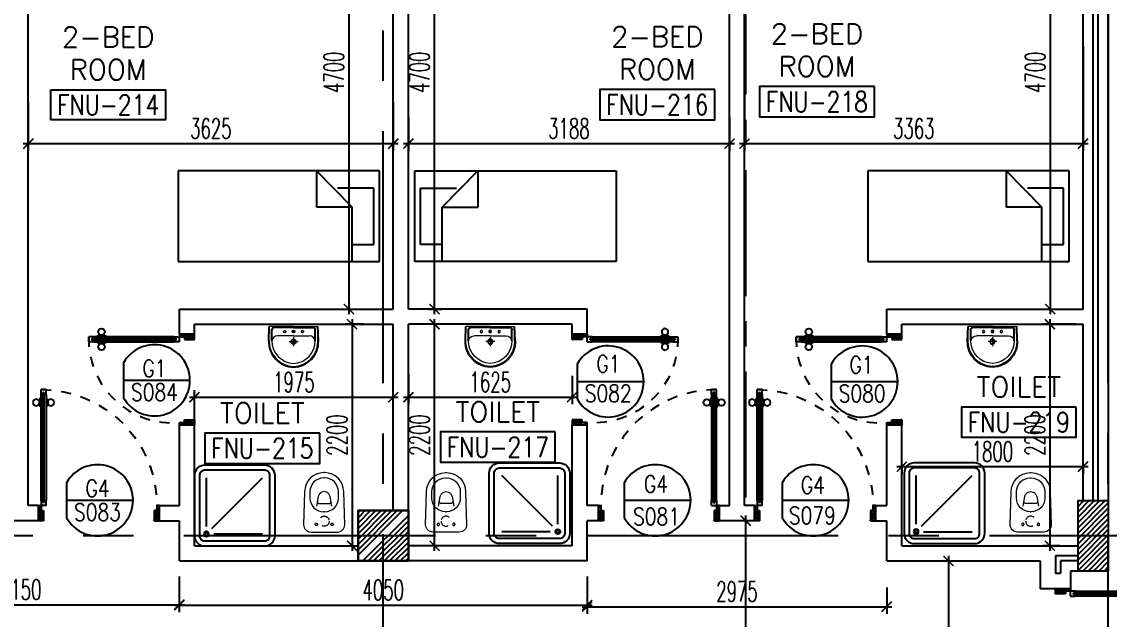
# Model space of a CAD drawing. Extents: x 88808.2 to 88899.2, y 39921.6 to 40001.1.
# Drawn here: x 88882.38 to 88893.18, y 39979.27 to 39985.2 of the extents above; entities that cross this region are included whole.
import ezdxf
from ezdxf.enums import TextEntityAlignment as Align

# ---------------------------------------------------------------- set-up
doc = ezdxf.new("R2010")
doc.units = 0
doc.header["$MEASUREMENT"] = 0
doc.header["$PDMODE"] = 34
for name, pattern in [('CENTER', [2, 1.25, -0.25, 0.25, -0.25]), ('CENTERX2', [4, 2.5, -0.5, 0.5, -0.5]), ('DASHED', [0.75, 0.5, -0.25]), ('HIDDEN', [0.375, 0.25, -0.125]), ('HIDDEN2', [0.1875, 0.125, -0.0625])]:
    doc.linetypes.add(name, pattern=pattern)
doc.layers.get('0').update_dxf_attribs({"linetype": 'CONTINUOUS'})
doc.layers.get('DEFPOINTS').update_dxf_attribs({"linetype": 'CONTINUOUS'})
for name, color, linetype in [('AXES', 11, 'CENTERX2'), ('AXES1', 11, 'CENTER'), ('COL', 2, 'CONTINUOUS'), ('DIM', 4, 'CONTINUOUS'), ('DOOR', 7, 'CONTINUOUS'), ('DOOR-CR', 4, 'CONTINUOUS'), ('DOOR-NO', 3, 'CONTINUOUS'), ('EJ', 9, 'CONTINUOUS'), ('FIX', 3, 'CONTINUOUS'), ('FUR', 4, 'CONTINUOUS'), ('HAT', 8, 'CONTINUOUS'), ('INSUL', 4, 'CONTINUOUS'), ('RM-BOX', 4, 'CONTINUOUS'), ('RM-NAME', 2, 'CONTINUOUS'), ('RM-NO', 2, 'CONTINUOUS'), ('WALL', 2, 'CONTINUOUS'), ('WIN', 3, 'CONTINUOUS')]:
    doc.layers.add(name, color=color, linetype=linetype)
doc.styles.add('ROMANS', font='ROMANS.shx', dxfattribs={"width": 0.6})
doc.dimstyles.new('STANDARD in', dxfattribs={"dimtxt": 0.2, "dimasz": 0.1, "dimexe": 0.07, "dimexo": 0.07, "dimgap": 0.05, "dimtad": 1, "dimdec": 0, "dimlfac": 1000, "dimzin": 0, "dimdsep": 46, "dimtxsty": 'ROMANS', "dimblk": 'ARCHTICK', "dimcen": 0.05, "dimdle": 0.05, "dimclrd": 4, "dimclre": 4, "dimclrt": 2, "dimadec": 0, "dimazin": 0, "dimtfac": 1, "dimtdec": 0, "dimtmove": 2, "dimatfit": 3, "dimfxl": 0, "dimtolj": 1, "dimtzin": 0, "dimarcsym": 0})

# ---------------------------------------------------------------- blocks, each defined once
blk = doc.blocks.new('_ARCHTICK')
at = {"color": 0, "linetype": 'ByBlock', "const_width": 0.15}
blk.add_lwpolyline([(-0.5, -0.5), (0.5, 0.5)], dxfattribs=at)
blk = doc.blocks.new('*D309')
at = {"layer": 'DEFPOINTS', "color": 0, "linetype": 'Continuous'}
for p in [(88891.12, 39979.85), (88891.12, 39977.45), (88891.584, 39977.45)]:
    blk.add_point(p, dxfattribs=at)
at = {"layer": 'DIM', "color": 4, "linetype": 'Continuous', "lineweight": -2}
for p, q in [((88891.584, 39979.9), (88891.584, 39977.4)), ((88891.19, 39979.85), (88891.654, 39979.85)), ((88891.19, 39977.45), (88891.654, 39977.45))]:
    blk.add_line(p, q, dxfattribs=at)
at = {"layer": 'DIM', "color": 4, "linetype": 'Continuous', "lineweight": -2, "xscale": 0.1, "yscale": 0.1, "zscale": 0.1}
for p, rotation in [((88891.584, 39979.85), 90), ((88891.584, 39977.45), 270)]:
    blk.add_blockref('_ARCHTICK', p, dxfattribs=dict(at, rotation=rotation))
at = {"layer": 'DIM', "color": 2, "linetype": 'Continuous', "insert": (88891.434, 39978.65), "char_height": 0.2, "attachment_point": 5, "rotation": 90, "style": 'ROMANS'}
blk.add_mtext('\\A1;2400', dxfattribs=at)
blk = doc.blocks.new('*D308')
at = {"layer": 'DEFPOINTS', "color": 0, "linetype": 'Continuous'}
for p in [(88891.12, 39980.876), (88892.92, 39980.876), (88892.92, 39980.786)]:
    blk.add_point(p, dxfattribs=at)
at = {"layer": 'DIM', "color": 4, "linetype": 'Continuous', "lineweight": -2}
for p, q in [((88891.07, 39980.786), (88892.97, 39980.786)), ((88891.12, 39980.806), (88891.12, 39980.716)), ((88892.92, 39980.806), (88892.92, 39980.716))]:
    blk.add_line(p, q, dxfattribs=at)
at = {"layer": 'DIM', "color": 4, "linetype": 'Continuous', "lineweight": -2, "xscale": 0.1, "yscale": 0.1, "zscale": 0.1, "rotation": 180}
blk.add_blockref('_ARCHTICK', (88891.12, 39980.786), dxfattribs=at)
at = {"layer": 'DIM', "color": 4, "linetype": 'Continuous', "lineweight": -2, "xscale": 0.1, "yscale": 0.1, "zscale": 0.1}
blk.add_blockref('_ARCHTICK', (88892.92, 39980.786), dxfattribs=at)
at = {"layer": 'DIM', "color": 2, "linetype": 'Continuous', "insert": (88892.02, 39980.936), "char_height": 0.2, "attachment_point": 5, "style": 'ROMANS'}
blk.add_mtext('\\A1;1800', dxfattribs=at)
blk = doc.blocks.new('*D305')
at = {"layer": 'DEFPOINTS', "color": 0, "linetype": 'Continuous'}
for p in [(88889.558, 39985.027), (88892.92, 39985.027), (88892.92, 39983.992)]:
    blk.add_point(p, dxfattribs=at)
at = {"layer": 'DIM', "color": 4, "linetype": 'Continuous', "lineweight": -2}
for p, q in [((88889.558, 39984.957), (88889.558, 39983.922)), ((88892.92, 39984.957), (88892.92, 39983.922)), ((88889.508, 39983.992), (88892.97, 39983.992))]:
    blk.add_line(p, q, dxfattribs=at)
at = {"layer": 'DIM', "color": 4, "linetype": 'Continuous', "lineweight": -2, "xscale": 0.1, "yscale": 0.1, "zscale": 0.1, "rotation": 180}
blk.add_blockref('_ARCHTICK', (88889.558, 39983.992), dxfattribs=at)
at = {"layer": 'DIM', "color": 4, "linetype": 'Continuous', "lineweight": -2, "xscale": 0.1, "yscale": 0.1, "zscale": 0.1}
blk.add_blockref('_ARCHTICK', (88892.92, 39983.992), dxfattribs=at)
at = {"layer": 'DIM', "color": 2, "linetype": 'Continuous', "insert": (88891.239, 39984.142), "char_height": 0.2, "attachment_point": 5, "style": 'ROMANS'}
blk.add_mtext('\\A1;3363', dxfattribs=at)
blk = doc.blocks.new('*D304')
at = {"layer": 'DEFPOINTS', "color": 0, "linetype": 'Continuous'}
for p in [(88886.22, 39984.323), (88889.408, 39984.323), (88889.408, 39983.992)]:
    blk.add_point(p, dxfattribs=at)
at = {"layer": 'DIM', "color": 4, "linetype": 'Continuous', "lineweight": -2}
for p, q in [((88886.22, 39984.253), (88886.22, 39983.922)), ((88889.408, 39984.253), (88889.408, 39983.922)), ((88886.17, 39983.992), (88889.458, 39983.992))]:
    blk.add_line(p, q, dxfattribs=at)
at = {"layer": 'DIM', "color": 4, "linetype": 'Continuous', "lineweight": -2, "xscale": 0.1, "yscale": 0.1, "zscale": 0.1, "rotation": 180}
blk.add_blockref('_ARCHTICK', (88886.22, 39983.992), dxfattribs=at)
at = {"layer": 'DIM', "color": 4, "linetype": 'Continuous', "lineweight": -2, "xscale": 0.1, "yscale": 0.1, "zscale": 0.1}
blk.add_blockref('_ARCHTICK', (88889.408, 39983.992), dxfattribs=at)
at = {"layer": 'DIM', "color": 2, "linetype": 'Continuous', "insert": (88887.814, 39984.142), "char_height": 0.2, "attachment_point": 5, "style": 'ROMANS'}
blk.add_mtext('\\A1;3188', dxfattribs=at)
blk = doc.blocks.new('*D303')
at = {"layer": 'DEFPOINTS', "color": 0, "linetype": 'Continuous'}
for p in [(88882.445, 39984.472), (88886.07, 39984.472), (88886.07, 39983.992)]:
    blk.add_point(p, dxfattribs=at)
at = {"layer": 'DIM', "color": 4, "linetype": 'Continuous', "lineweight": -2}
for p, q in [((88882.445, 39984.402), (88882.445, 39983.922)), ((88886.07, 39984.402), (88886.07, 39983.922)), ((88882.395, 39983.992), (88886.12, 39983.992))]:
    blk.add_line(p, q, dxfattribs=at)
at = {"layer": 'DIM', "color": 4, "linetype": 'Continuous', "lineweight": -2, "xscale": 0.1, "yscale": 0.1, "zscale": 0.1, "rotation": 180}
blk.add_blockref('_ARCHTICK', (88882.445, 39983.992), dxfattribs=at)
at = {"layer": 'DIM', "color": 4, "linetype": 'Continuous', "lineweight": -2, "xscale": 0.1, "yscale": 0.1, "zscale": 0.1}
blk.add_blockref('_ARCHTICK', (88886.07, 39983.992), dxfattribs=at)
at = {"layer": 'DIM', "color": 2, "linetype": 'Continuous', "insert": (88884.258, 39984.142), "char_height": 0.2, "attachment_point": 5, "style": 'ROMANS'}
blk.add_mtext('\\A1;3625', dxfattribs=at)
blk = doc.blocks.new('*D302')
at = {"layer": 'DEFPOINTS', "color": 0, "linetype": 'Continuous'}
for p in [(88886.348, 39987.05), (88886.48, 39987.05), (88886.348, 39982.35)]:
    blk.add_point(p, dxfattribs=at)
at = {"layer": 'DIM', "color": 4, "linetype": 'Continuous', "lineweight": -2}
for p, q in [((88886.418, 39987.05), (88886.55, 39987.05)), ((88886.48, 39982.3), (88886.48, 39987.1)), ((88886.418, 39982.35), (88886.55, 39982.35))]:
    blk.add_line(p, q, dxfattribs=at)
at = {"layer": 'DIM', "color": 4, "linetype": 'Continuous', "lineweight": -2, "xscale": 0.1, "yscale": 0.1, "zscale": 0.1}
for p, rotation in [((88886.48, 39987.05), 90), ((88886.48, 39982.35), 270)]:
    blk.add_blockref('_ARCHTICK', p, dxfattribs=dict(at, rotation=rotation))
at = {"layer": 'DIM', "color": 2, "linetype": 'Continuous', "insert": (88886.33, 39984.7), "char_height": 0.2, "attachment_point": 5, "rotation": 90, "style": 'ROMANS'}
blk.add_mtext('\\A1;4700', dxfattribs=at)
blk = doc.blocks.new('*D301')
at = {"layer": 'DEFPOINTS', "color": 0, "linetype": 'Continuous'}
for p in [(88886.48, 39982.2), (88886.5, 39982.2), (88886.5, 39980)]:
    blk.add_point(p, dxfattribs=at)
at = {"layer": 'DIM', "color": 4, "linetype": 'Continuous', "lineweight": -2}
for p, q in [((88886.43, 39982.2), (88886.41, 39982.2)), ((88886.48, 39979.95), (88886.48, 39982.25)), ((88886.43, 39980), (88886.41, 39980))]:
    blk.add_line(p, q, dxfattribs=at)
at = {"layer": 'DIM', "color": 4, "linetype": 'Continuous', "lineweight": -2, "xscale": 0.1, "yscale": 0.1, "zscale": 0.1}
for p, rotation in [((88886.48, 39982.2), 90), ((88886.48, 39980), 270)]:
    blk.add_blockref('_ARCHTICK', p, dxfattribs=dict(at, rotation=rotation))
at = {"layer": 'DIM', "color": 2, "linetype": 'Continuous', "insert": (88886.33, 39981.1), "char_height": 0.2, "attachment_point": 5, "rotation": 90, "style": 'ROMANS'}
blk.add_mtext('\\A1;2200', dxfattribs=at)
blk = doc.blocks.new('*D403')
at = {"layer": 'DEFPOINTS', "color": 0, "linetype": 'Continuous'}
for p in [(88886.22, 39981.774), (88887.845, 39981.758), (88887.845, 39981.475)]:
    blk.add_point(p, dxfattribs=at)
at = {"layer": 'DIM', "color": 4, "linetype": 'Continuous', "lineweight": -2}
for p, q in [((88886.22, 39981.704), (88886.22, 39981.405)), ((88887.845, 39981.688), (88887.845, 39981.405)), ((88886.17, 39981.475), (88887.895, 39981.475))]:
    blk.add_line(p, q, dxfattribs=at)
at = {"layer": 'DIM', "color": 4, "linetype": 'Continuous', "lineweight": -2, "xscale": 0.1, "yscale": 0.1, "zscale": 0.1, "rotation": 180}
blk.add_blockref('_ARCHTICK', (88886.22, 39981.475), dxfattribs=at)
at = {"layer": 'DIM', "color": 4, "linetype": 'Continuous', "lineweight": -2, "xscale": 0.1, "yscale": 0.1, "zscale": 0.1}
blk.add_blockref('_ARCHTICK', (88887.845, 39981.475), dxfattribs=at)
at = {"layer": 'DIM', "color": 2, "linetype": 'Continuous', "insert": (88887.033, 39981.625), "char_height": 0.2, "attachment_point": 5, "style": 'ROMANS'}
blk.add_mtext('\\A1;1625', dxfattribs=at)
blk = doc.blocks.new('*D300')
at = {"layer": 'DEFPOINTS', "color": 0, "linetype": 'Continuous'}
for p in [(88886.07, 39981.475), (88884.095, 39981.004), (88886.07, 39981.004)]:
    blk.add_point(p, dxfattribs=at)
at = {"layer": 'DIM', "color": 4, "linetype": 'Continuous', "lineweight": -2}
for p, q in [((88884.095, 39981.074), (88884.095, 39981.545)), ((88886.07, 39981.074), (88886.07, 39981.545)), ((88884.045, 39981.475), (88886.12, 39981.475))]:
    blk.add_line(p, q, dxfattribs=at)
at = {"layer": 'DIM', "color": 4, "linetype": 'Continuous', "lineweight": -2, "xscale": 0.1, "yscale": 0.1, "zscale": 0.1, "rotation": 180}
blk.add_blockref('_ARCHTICK', (88884.095, 39981.475), dxfattribs=at)
at = {"layer": 'DIM', "color": 4, "linetype": 'Continuous', "lineweight": -2, "xscale": 0.1, "yscale": 0.1, "zscale": 0.1}
blk.add_blockref('_ARCHTICK', (88886.07, 39981.475), dxfattribs=at)
at = {"layer": 'DIM', "color": 2, "linetype": 'Continuous', "insert": (88885.083, 39981.625), "char_height": 0.2, "attachment_point": 5, "style": 'ROMANS'}
blk.add_mtext('\\A1;1975', dxfattribs=at)
blk = doc.blocks.new('*D299')
at = {"layer": 'DEFPOINTS', "color": 0, "linetype": 'Continuous'}
for p in [(88885.843, 39982.2), (88885.608, 39980), (88885.661, 39980)]:
    blk.add_point(p, dxfattribs=at)
at = {"layer": 'DIM', "color": 4, "linetype": 'Continuous', "lineweight": -2}
for p, q in [((88885.773, 39982.2), (88885.591, 39982.2)), ((88885.661, 39982.25), (88885.661, 39979.95)), ((88885.678, 39980), (88885.731, 39980))]:
    blk.add_line(p, q, dxfattribs=at)
at = {"layer": 'DIM', "color": 4, "linetype": 'Continuous', "lineweight": -2, "xscale": 0.1, "yscale": 0.1, "zscale": 0.1}
for p, rotation in [((88885.661, 39982.2), 90), ((88885.661, 39980), 270)]:
    blk.add_blockref('_ARCHTICK', p, dxfattribs=dict(at, rotation=rotation))
at = {"layer": 'DIM', "color": 2, "linetype": 'Continuous', "insert": (88885.511, 39981.1), "char_height": 0.2, "attachment_point": 5, "rotation": 90, "style": 'ROMANS'}
blk.add_mtext('\\A1;2200', dxfattribs=at)
blk = doc.blocks.new('*D298')
at = {"layer": 'DEFPOINTS', "color": 0, "linetype": 'Continuous'}
for p in [(88885.445, 39987.05), (88885.445, 39982.35), (88885.629, 39982.35)]:
    blk.add_point(p, dxfattribs=at)
at = {"layer": 'DIM', "color": 4, "linetype": 'Continuous', "lineweight": -2}
for p, q in [((88885.515, 39987.05), (88885.699, 39987.05)), ((88885.629, 39987.1), (88885.629, 39982.3)), ((88885.515, 39982.35), (88885.699, 39982.35))]:
    blk.add_line(p, q, dxfattribs=at)
at = {"layer": 'DIM', "color": 4, "linetype": 'Continuous', "lineweight": -2, "xscale": 0.1, "yscale": 0.1, "zscale": 0.1}
for p, rotation in [((88885.629, 39987.05), 90), ((88885.629, 39982.35), 270)]:
    blk.add_blockref('_ARCHTICK', p, dxfattribs=dict(at, rotation=rotation))
at = {"layer": 'DIM', "color": 2, "linetype": 'Continuous', "insert": (88885.479, 39984.7), "char_height": 0.2, "attachment_point": 5, "rotation": 90, "style": 'ROMANS'}
blk.add_mtext('\\A1;4700', dxfattribs=at)
blk = doc.blocks.new('WC1')
at = {"layer": 'FIX', "lineweight": 20}
for p, q in [((-210, 204), (-538, 194)), ((-475, 141), (-538, 141)), ((-727, 5), (-727, -5)), ((-674, 5), (-674, -5)), ((-534, 24), (-540, 0)), ((-540, 0), (-534, -24)), ((-395, 76), (-490, 60)), ((-339, 5), (-339, -5)), ((-490, -60), (-395, -76)), ((-538, -141), (-475, -141)), ((-538, -194), (-210, -204))]:
    blk.add_line(p, q, dxfattribs=at)
at = {"layer": 'FIX', "linetype": 'Continuous', "lineweight": 20}
blk.add_line((-420, -47), (-420, 45), dxfattribs=at)
at = {"layer": 'FIX', "lineweight": 20}
blk.add_lwpolyline([(-213, -204), (-210, -204, 0.414214), (-137, -131), (-137, 0), (-137, 131, 0.414214), (-210, 204)], format="xyb", dxfattribs=at)
at = {"layer": 'FIX', "linetype": 'HIDDEN2', "lineweight": 20, "ltscale": 0.3}
blk.add_circle((-245, 0), 49.8, dxfattribs=at)
at = {"layer": 'FIX', "linetype": 'HIDDEN', "lineweight": 20, "ltscale": 0.05}
for centre in [(-213, 78), (-213, -77)]:
    blk.add_circle(centre, 11.6, dxfattribs=at)
at = {"layer": 'FIX', "lineweight": 20}
for centre, radius, start, end in [((-538, 5), 189, 90, 180), ((-538, 5), 136, 90, 180), ((-475, 5), 136, 360, 90), ((-473, -7), 68.2, 128.9242, 152.8468), ((-464, -18), 82, 108.496, 128.9242), ((-538, -5), 189, 180, 270), ((-538, -5), 136, 180, 270), ((-473, 7), 68.2, 207.1532, 231.0758), ((-464, 18), 82, 231.0758, 251.504), ((-475, -5), 136, 270, 0)]:
    blk.add_arc(centre, radius, start, end, dxfattribs=at)
at = {"layer": 'FIX', "linetype": 'Continuous', "lineweight": 20}
for centre, start, end in [((-443, 46), 357.6662, 91.6121), ((-442, -46), 268.3879, 2.3338)]:
    blk.add_arc(centre, 22.3, start, end, dxfattribs=at)
blk = doc.blocks.new('LAV1')
at = {"layer": 'FIX', "linetype": 'DASHED', "lineweight": 20, "ltscale": 0.05}
for p, q in [((0, 170), (0, 270)), ((0, 170), (0, 270)), ((50, 220), (-50, 220))]:
    blk.add_line(p, q, dxfattribs=at)
at = {"layer": 'FIX', "linetype": 'ByBlock', "ltscale": 0.3}
for p, q in [((-280, 210), (-275, 50)), ((-245, 210), (-245, 85)), ((245, 210), (245, 85)), ((280, 210), (275, 50)), ((0, 60), (-220, 60)), ((0, 60), (220, 60))]:
    blk.add_line(p, q, dxfattribs=at)
at = {"layer": 'FIX', "linetype": 'Continuous', "lineweight": 20}
for p, q in [((-275, 210), (-275, 50)), ((0, 155), (-181, 155)), ((0, 155), (181, 155)), ((275, 210), (275, 50)), ((0, 50), (-275, 50)), ((0, 50), (-252, 50)), ((0, 50), (275, 50)), ((0, 50), (252, 50))]:
    blk.add_line(p, q, dxfattribs=at)
at = {"layer": 'FIX', "lineweight": 20}
for p, q in [((0, 92), (0, 123)), ((16, 107), (-15, 107))]:
    blk.add_line(p, q, dxfattribs=at)
for centre, radius in [((0, 220), 29.5), ((0, 220), 22.5), ((0, 107), 15.5)]:
    blk.add_circle(centre, radius, dxfattribs=at)
at = {"layer": 'FIX', "linetype": 'HIDDEN', "lineweight": 20, "ltscale": 0.05}
for centre in [(-100, 107), (100, 107)]:
    blk.add_circle(centre, 12.4, dxfattribs=at)
at = {"layer": 'FIX', "linetype": 'ByBlock', "ltscale": 0.3}
for centre, radius, start, end in [((7, 220), 287, 91.3776, 182.0064), ((-7, 220), 287, 357.9936, 88.6224), ((-220, 85), 24.9, 179.7021, 269.9486), ((220, 85), 24.9, 270.0514, 0.2979)]:
    blk.add_arc(centre, radius, start, end, dxfattribs=at)
at = {"layer": 'FIX', "linetype": 'Continuous', "lineweight": 20}
for centre, radius, start, end in [((8, 217), 283, 91.6988, 181.351), ((-8, 217), 283, 358.649, 88.3012), ((8, 212), 253, 91.7328, 180.4884), ((-8, 212), 253, 359.5116, 88.2672), ((-179, 222), 66.9, 190.2006, 268.0786), ((179, 222), 66.9, 271.9214, 349.7994)]:
    blk.add_arc(centre, radius, start, end, dxfattribs=at)
blk = doc.blocks.new('SHR1')
at = {"layer": 'FIX'}
for p, q in [((-196, 196), (-700, 700)), ((-143, 218), (-143, 700)), ((-218, 143), (-700, 143))]:
    blk.add_line(p, q, dxfattribs=at)
for points in [[(-825, 125), (-825, 725, -0.414214), (-725, 825), (-125, 825, -0.414214), (-25, 725), (-25, 125, -0.414214), (-125, 25), (-725, 25, -0.414214)], [(-775, 125), (-775, 725, -0.414214), (-725, 775), (-125, 775, -0.414214), (-75, 725), (-75, 125, -0.414214), (-125, 75), (-725, 75, -0.414214)]]:
    blk.add_lwpolyline(points, format="xyb", close=True, dxfattribs=at)
for radius in [25, 15]:
    blk.add_circle((-143, 143), radius, dxfattribs=at)
blk = doc.blocks.new('DD1')
at = {"layer": 'DOOR-CR'}
blk.add_line((-308, 0), (353, 0), dxfattribs=at)
blk.add_lwpolyline([(-308, -173, 3.820224), (-308, 173)], format="xyb", close=True, dxfattribs=at)
at = {"layer": 'DOOR-NO', "style": 'ROMANS', "width": 0.8}
for tag, p in [('G', (0, 142)), ('000', (0, -141))]:
    blk.add_attdef(tag, text='', height=204, dxfattribs=at).set_placement(p, align=Align.MIDDLE)
blk = doc.blocks.new('AH20A')
at = {"layer": 'FUR'}
for p, q in [((0, 0.5), (0, -0.5)), ((1, 0.5), (0, 0.5)), ((0.1358, 0.5), (0.1358, -0.0987)), ((1, -0.5), (1, 0.5)), ((0.1358, 0.3112), (0.0277, 0.3112)), ((0.0277, 0.3112), (0.0277, -0.3087)), ((0.1358, -0.0987), (0.3125, -0.5)), ((0.1358, -0.0987), (0.3125, -0.0987)), ((0.3125, -0.5), (0.3125, -0.0987)), ((0.0277, -0.3087), (0.2076, -0.3087)), ((0, -0.5), (1, -0.5))]:
    blk.add_line(p, q, dxfattribs=at)
blk = doc.blocks.new('DOOR100')
at = {"layer": 'DOOR', "color": 0, "linetype": 'ByBlock'}
for p, q in [((-76, 1251), (-76, 1301)), ((-76, 1301), (-26, 1301)), ((-26, 1301), (-76, 1301)), ((-26, 1251), (-26, 1301)), ((-92, 1206), (-92, 1141)), ((-83, 1206), (-92, 1206)), ((-83, 1129), (-83, 1219)), ((-76, 1219), (-83, 1219)), ((-83, 1206), (-83, 1141)), ((-59, 1251), (-76, 1251)), ((-59, 1251), (-59, 1271)), ((-43, 1271), (-59, 1271)), ((-43, 1251), (-43, 1271)), ((-26, 1251), (-43, 1251)), ((-26, 1219), (-19, 1219)), ((-19, 1129), (-19, 1219)), ((-19, 1206), (-19, 1141)), ((-19, 1206), (-10, 1206)), ((-10, 1206), (-10, 1141)), ((-83, 1141), (-92, 1141)), ((-76, 1129), (-83, 1129)), ((-26, 1129), (-19, 1129)), ((-19, 1141), (-10, 1141)), ((-1201, 0), (-1201, 150)), ((-1201, 150), (-1176, 150)), ((-1201, 150), (-1201, 0)), ((-1176, 150), (-1176, 100)), ((-76, 200), (-59, 200)), ((-76, 150), (-76, 200)), ((-76, 150), (-26, 150)), ((-59, 200), (-59, 180)), ((-59, 180), (-43, 180)), ((-43, 200), (-26, 200)), ((-43, 180), (-43, 200)), ((-26, 200), (-26, 150)), ((-1, 150), (-26, 150)), ((-26, 150), (-26, 100)), ((-1, 150), (-1, 0)), ((-1151, 0), (-1201, 0)), ((-1176, 100), (-1151, 100)), ((-1151, 100), (-1151, 0)), ((-51, 100), (-51, 0)), ((-26, 100), (-51, 100)), ((-51, 0), (-1, 0))]:
    blk.add_line(p, q, dxfattribs=at)
at = {"layer": 'DOOR', "linetype": 'ByBlock'}
for p, q in [((-76, 1251), (-76, 200)), ((-59, 200), (-59, 1251)), ((-43, 200), (-43, 1251)), ((-26, 200), (-26, 1251))]:
    blk.add_line(p, q, dxfattribs=at)
at = {"layer": 'DOOR', "color": 9, "linetype": 'ByBlock'}
for p, q in [((-1151, 0), (-1201, 114)), ((-51, 0), (-1, 114)), ((-1151, 0), (-1201, 40)), ((-1151, 0), (-1164, 100)), ((-51, 0), (-38, 100)), ((-51, 0), (-1, 40))]:
    blk.add_line(p, q, dxfattribs=at)
at = {"layer": 'DOOR', "color": 0, "linetype": 'ByBlock'}
for centre in [(-125, 1174), (22, 1174)]:
    blk.add_circle(centre, 32.4, dxfattribs=at)
at = {"layer": 'DOOR', "linetype": 'HIDDEN', "ltscale": 0.5}
blk.add_arc((-27, 152), 1149, 89.961, 180.0931, dxfattribs=at)
at = {"layer": 'DOOR', "color": 9, "linetype": 'ByBlock'}
for centre, radius, start, end in [((-1151, 0), 154, 103.7142, 108.8947), ((-1151, 0), 134, 100.72, 111.8402), ((-51, 0), 134, 68.1598, 79.28), ((-51, 0), 114, 64.0838, 77.3774), ((-51, 0), 154, 71.1053, 76.2858), ((-1151, 0), 94.4, 90, 121.9818), ((-1151, 0), 74.4, 90, 132.2236), ((-1151, 0), 54.4, 90, 156.7926), ((-1151, 0), 34.4, 90, 180), ((-1151, 0), 14.4, 90, 180), ((-51, 0), 94.4, 58.0182, 90), ((-51, 0), 74.4, 47.7764, 90), ((-51, 0), 54.4, 23.2074, 90), ((-51, 0), 34.4, 0, 90), ((-51, 0), 14.4, 0, 90)]:
    blk.add_arc(centre, radius, start, end, dxfattribs=at)
blk = doc.blocks.new('DOOR90')
at = {"layer": 'DOOR', "linetype": 'ByBlock'}
for p, q in [((0, 0), (-150, 0)), ((-200, -25), (-1000, -25)), ((-200, -42), (-1000, -42)), ((-200, -58), (-1000, -58)), ((-1000, -75), (-200, -75))]:
    blk.add_line(p, q, dxfattribs=at)
at = {"layer": 'DOOR', "color": 0, "linetype": 'ByBlock'}
for p, q in [((-150, 0), (-150, -25)), ((-150, 0), (0, 0)), ((0, -50), (0, 0)), ((-1050, -25), (-1050, -75)), ((-1050, -75), (-1050, -25)), ((-1000, -25), (-1050, -25)), ((-1000, -75), (-1050, -75)), ((-1020, -42), (-1020, -58)), ((-1000, -42), (-1020, -42)), ((-1000, -58), (-1020, -58)), ((-1000, -25), (-1000, -42)), ((-1000, -58), (-1000, -75)), ((-968, -25), (-968, -18)), ((-878, -18), (-968, -18)), ((-968, -75), (-968, -82)), ((-878, -82), (-968, -82)), ((-955, -18), (-955, -9)), ((-955, -9), (-890, -9)), ((-955, -18), (-890, -18)), ((-955, -82), (-955, -91)), ((-955, -82), (-890, -82)), ((-955, -91), (-890, -91)), ((-890, -18), (-890, -9)), ((-890, -82), (-890, -91)), ((-878, -25), (-878, -18)), ((-878, -75), (-878, -82)), ((-200, -42), (-200, -25)), ((-200, -25), (-150, -25)), ((-180, -42), (-200, -42)), ((-200, -75), (-200, -58)), ((-200, -58), (-180, -58)), ((-150, -75), (-200, -75)), ((-180, -58), (-180, -42)), ((-150, -75), (-150, -25)), ((-150, -25), (-100, -25)), ((-100, -25), (-100, -50)), ((-100, -50), (0, -50)), ((-100, -850), (0, -850)), ((-100, -875), (-100, -850)), ((0, -850), (0, -900)), ((-150, -900), (-150, -875)), ((-150, -875), (-100, -875)), ((0, -900), (-150, -900)), ((-150, -900), (0, -900))]:
    blk.add_line(p, q, dxfattribs=at)
at = {"layer": 'DOOR', "color": 9, "linetype": 'ByBlock'}
for p, q in [((0, -50), (-114, 0)), ((0, -50), (-40, 0)), ((0, -50), (-100, -37)), ((0, -850), (-114, -900)), ((0, -850), (-100, -863)), ((0, -850), (-40, -900))]:
    blk.add_line(p, q, dxfattribs=at)
at = {"layer": 'DOOR', "color": 0, "linetype": 'ByBlock'}
for centre in [(-923, 24), (-923, -124)]:
    blk.add_circle(centre, 32.4, dxfattribs=at)
at = {"layer": 'DOOR', "color": 9, "linetype": 'ByBlock'}
for centre, radius, start, end in [((0, -50), 74.4, 137.7764, 180), ((0, -50), 54.4, 113.2074, 180), ((0, -50), 154, 161.1053, 166.2858), ((0, -50), 134, 158.1598, 169.28), ((0, -50), 114, 154.0838, 167.3774), ((0, -50), 94.4, 148.0182, 180), ((0, -50), 34.4, 90, 180), ((0, -50), 14.4, 90, 180), ((0, -850), 94.4, 180, 211.9818), ((0, -850), 74.4, 180, 222.2236), ((0, -850), 54.4, 180, 246.7926), ((0, -850), 34.4, 180, 270), ((0, -850), 14.4, 180, 270), ((0, -850), 154, 193.7142, 198.8947), ((0, -850), 134, 190.72, 201.8402)]:
    blk.add_arc(centre, radius, start, end, dxfattribs=at)
at = {"layer": 'DOOR', "linetype": 'HIDDEN', "ltscale": 0.5}
blk.add_arc((-222, -50), 828, 178.2701, 275.003, dxfattribs=at)
blk = doc.blocks.new('RM1')
at = {"layer": 'RM-BOX'}
blk.add_lwpolyline([(570, -200), (-570, -200), (-570, -500), (570, -500)], close=True, dxfattribs=at)
at = {"layer": 'RM-NAME', "style": 'ROMANS'}
for tag, p in [('ROOMNAME1', (0, 324)), ('ROOMNAME2', (0, 0))]:
    blk.add_attdef(tag, text='', height=200, dxfattribs=at).set_placement(p, align=Align.MIDDLE)
at = {"layer": 'RM-NO', "style": 'ROMANS', "width": 0.8}
blk.add_attdef('ROOMNO', text='', height=200, dxfattribs=at).set_placement((0, -350), align=Align.MIDDLE)
blk = doc.blocks.new('COL50')
at = {"layer": 'COL'}
blk.add_lwpolyline([(-250, 250), (-250, -250), (250, -250), (250, 250)], close=True, dxfattribs=at)
blk = doc.blocks.new('*X30')
at = {"color": 0}
for p, q in [((203889, 169947), (204331, 170390)), ((203889, 170000), (204278, 170390)), ((203889, 170053), (204225, 170390)), ((203889, 170107), (204172, 170390)), ((203889, 170160), (204119, 170390)), ((203889, 170213), (204066, 170390)), ((203889, 170266), (204013, 170390)), ((203889, 170319), (203960, 170390)), ((203889, 170372), (203907, 170390)), ((203937, 169890), (204389, 170341)), ((203990, 169890), (204389, 170288)), ((204043, 169890), (204389, 170235)), ((204096, 169890), (204389, 170182)), ((204149, 169890), (204389, 170129)), ((204202, 169890), (204389, 170076)), ((204255, 169890), (204389, 170023)), ((204308, 169890), (204389, 169970)), ((204361, 169890), (204389, 169917))]:
    blk.add_line(p, q, dxfattribs=at)
blk = doc.blocks.new('*D307')
at = {"layer": 'DEFPOINTS', "color": 0, "linetype": 'Continuous'}
for p in [(88892.92, 39982.2), (88892.591, 39980), (88892.758, 39980)]:
    blk.add_point(p, dxfattribs=at)
at = {"layer": 'DIM', "color": 4, "linetype": 'Continuous', "lineweight": -2}
for p, q in [((88892.85, 39982.2), (88892.521, 39982.2)), ((88892.591, 39982.25), (88892.591, 39979.95)), ((88892.688, 39980), (88892.521, 39980))]:
    blk.add_line(p, q, dxfattribs=at)
at = {"layer": 'DIM', "color": 4, "linetype": 'Continuous', "lineweight": -2, "xscale": 0.1, "yscale": 0.1, "zscale": 0.1}
for p, rotation in [((88892.591, 39982.2), 90), ((88892.591, 39980), 270)]:
    blk.add_blockref('_ARCHTICK', p, dxfattribs=dict(at, rotation=rotation))
at = {"layer": 'DIM', "color": 2, "linetype": 'Continuous', "insert": (88892.441, 39981.1), "char_height": 0.2, "attachment_point": 5, "rotation": 90, "style": 'ROMANS'}
blk.add_mtext('\\A1;2200', dxfattribs=at)
blk = doc.blocks.new('*D306')
at = {"layer": 'DEFPOINTS', "color": 0, "linetype": 'Continuous'}
for p in [(88892.595, 39987.05), (88892.595, 39982.35), (88892.595, 39982.35)]:
    blk.add_point(p, dxfattribs=at)
at = {"layer": 'DIM', "color": 4, "linetype": 'Continuous', "lineweight": -2}
blk.add_line((88892.595, 39987.1), (88892.595, 39982.3), dxfattribs=at)
at = {"layer": 'DIM', "color": 4, "linetype": 'Continuous', "lineweight": -2, "xscale": 0.1, "yscale": 0.1, "zscale": 0.1}
for p, rotation in [((88892.595, 39987.05), 90), ((88892.595, 39982.35), 270)]:
    blk.add_blockref('_ARCHTICK', p, dxfattribs=dict(at, rotation=rotation))
at = {"layer": 'DIM', "color": 2, "linetype": 'Continuous', "insert": (88892.445, 39984.7), "char_height": 0.2, "attachment_point": 5, "rotation": 90, "style": 'ROMANS'}
blk.add_mtext('\\A1;4700', dxfattribs=at)
blk = doc.blocks.new('A$C272A55A0')
at = {"layer": 'DOOR', "color": 0, "linetype": 'ByBlock'}
for p, q in [((0, 900), (0, 1050)), ((50, 1050), (0, 1050)), ((50, 950), (50, 1050)), ((1750, 950), (1750, 1050)), ((1750, 1050), (1800, 1050)), ((1800, 1050), (1800, 900)), ((0, 900), (25, 900)), ((25, 950), (50, 950)), ((25, 900), (25, 950)), ((75, 900), (25, 900)), ((25, 850), (25, 900)), ((58, 870), (42, 870)), ((42, 870), (42, 850)), ((58, 850), (58, 870)), ((75, 900), (75, 850)), ((1725, 900), (1775, 900)), ((1725, 900), (1725, 850)), ((1742, 870), (1758, 870)), ((1742, 850), (1742, 870)), ((1775, 950), (1750, 950)), ((1758, 870), (1758, 850)), ((1775, 900), (1775, 950)), ((1800, 900), (1775, 900)), ((1775, 850), (1775, 900)), ((42, 850), (25, 850)), ((75, 850), (58, 850)), ((1725, 850), (1742, 850)), ((1758, 850), (1775, 850)), ((1718, 160), (1709, 160)), ((1709, 95), (1709, 160)), ((1725, 173), (1718, 173)), ((1718, 173), (1718, 83)), ((1718, 95), (1718, 160)), ((1775, 173), (1782, 173)), ((1782, 173), (1782, 83)), ((1782, 160), (1791, 160)), ((1782, 95), (1782, 160)), ((1791, 95), (1791, 160)), ((25, 50), (42, 50)), ((25, 50), (25, 0)), ((25, 0), (75, 0)), ((75, 0), (25, 0)), ((42, 50), (42, 30)), ((42, 30), (58, 30)), ((58, 50), (75, 50)), ((58, 50), (58, 30)), ((75, 50), (75, 0)), ((1718, 95), (1709, 95)), ((1725, 83), (1718, 83)), ((1742, 50), (1725, 50)), ((1725, 50), (1725, 0)), ((1775, 0), (1725, 0)), ((1725, 0), (1775, 0)), ((1742, 50), (1742, 30)), ((1758, 30), (1742, 30)), ((1775, 50), (1758, 50)), ((1758, 50), (1758, 30)), ((1775, 83), (1782, 83)), ((1775, 50), (1775, 0)), ((1782, 95), (1791, 95))]:
    blk.add_line(p, q, dxfattribs=at)
at = {"layer": 'DOOR', "color": 9, "linetype": 'ByBlock'}
for p, q in [((50, 1050), (0, 1010)), ((50, 1050), (0, 937)), ((50, 1050), (37, 950)), ((1750, 1050), (1800, 1010)), ((1750, 1050), (1800, 937)), ((1750, 1050), (1763, 950))]:
    blk.add_line(p, q, dxfattribs=at)
at = {"layer": 'DOOR', "linetype": 'ByBlock'}
for p, q in [((25, 850), (25, 50)), ((42, 850), (42, 50)), ((58, 850), (58, 50)), ((75, 50), (75, 850)), ((1725, 50), (1725, 850)), ((1742, 850), (1742, 50)), ((1758, 850), (1758, 50)), ((1775, 850), (1775, 50))]:
    blk.add_line(p, q, dxfattribs=at)
at = {"layer": 'DOOR', "color": 0, "linetype": 'ByBlock'}
for centre in [(1676, 128), (1824, 128)]:
    blk.add_circle(centre, 32.4, dxfattribs=at)
at = {"layer": 'DOOR', "color": 9, "linetype": 'ByBlock'}
for centre, radius, start, end in [((50, 1050), 54.4, 203.2074, 270), ((50, 1050), 74.4, 227.7764, 270), ((50, 1050), 34.4, 180, 270), ((50, 1050), 14.4, 180, 270), ((1750, 1050), 14.4, 270, 0), ((1750, 1050), 34.4, 270, 0), ((1750, 1050), 54.4, 270, 336.7926), ((1750, 1050), 74.4, 270, 312.2236), ((50, 1050), 94.4, 238.0182, 270), ((50, 1050), 114, 244.0838, 257.3774), ((50, 1050), 134, 248.1598, 259.28), ((50, 1050), 154, 251.1053, 256.2858), ((1750, 1050), 94.4, 270, 301.9818), ((1750, 1050), 114, 282.6226, 295.9162), ((1750, 1050), 134, 280.72, 291.8402), ((1750, 1050), 154, 283.7142, 288.8947)]:
    blk.add_arc(centre, radius, start, end, dxfattribs=at)
at = {"layer": 'DOOR', "linetype": 'HIDDEN', "ltscale": 0.5}
for centre, start, end in [((50, 851), 268.3174, 3.2965), ((1750, 851), 176.7035, 271.6826)]:
    blk.add_arc(centre, 851, start, end, dxfattribs=at)
at = {"layer": 'WALL', "linetype": 'ByBlock'}
blk.add_line((1800, 900), (1800, 1050), dxfattribs=at)
blk = doc.blocks.new('C11')
at = {"layer": 'HAT'}
h = blk.add_hatch(dxfattribs=at)
h.set_pattern_fill('ANSI31', color=256, scale=300, style=0)
h.set_pattern_definition([(45, (-248556.182, -75061.005), (-26.5165043, 26.5165043), [])])
h.paths.add_polyline_path([(300, 700), (0, 700), (0, 350), (300, 350)])
h.paths.add_polyline_path([(300, 350), (0, 350), (0, 0), (300, 0)])
at = {"layer": 'COL'}
blk.add_lwpolyline([(300, 700), (300, 0), (0, 0), (0, 700)], close=True, dxfattribs=at)
blk = doc.blocks.new('*D565')
at = {"layer": 'DEFPOINTS', "color": 0, "linetype": 'Continuous'}
for p in [(88889.326, 39980.25), (88889.326, 39977.45), (88889.569, 39977.45)]:
    blk.add_point(p, dxfattribs=at)
at = {"layer": 'DIM', "color": 4, "linetype": 'Continuous', "lineweight": -2}
for p, q in [((88889.396, 39980.25), (88889.639, 39980.25)), ((88889.569, 39980.3), (88889.569, 39977.4)), ((88889.396, 39977.45), (88889.639, 39977.45))]:
    blk.add_line(p, q, dxfattribs=at)
at = {"layer": 'DIM', "color": 4, "linetype": 'Continuous', "lineweight": -2, "xscale": 0.1, "yscale": 0.1, "zscale": 0.1}
for p, rotation in [((88889.569, 39980.25), 90), ((88889.569, 39977.45), 270)]:
    blk.add_blockref('_ARCHTICK', p, dxfattribs=dict(at, rotation=rotation))
at = {"layer": 'DIM', "color": 2, "linetype": 'Continuous', "insert": (88889.419, 39978.85), "char_height": 0.2, "attachment_point": 5, "rotation": 90, "style": 'ROMANS'}
blk.add_mtext('\\A1;2800', dxfattribs=at)
blk = doc.blocks.new('*D566')
at = {"layer": 'DEFPOINTS', "color": 0, "linetype": 'Continuous'}
for p in [(88887.995, 39979.658), (88890.97, 39979.658), (88890.97, 39979.396)]:
    blk.add_point(p, dxfattribs=at)
at = {"layer": 'WIN', "color": 4, "linetype": 'Continuous', "lineweight": -2}
for p, q in [((88887.995, 39979.588), (88887.995, 39979.326)), ((88890.97, 39979.588), (88890.97, 39979.326)), ((88887.945, 39979.396), (88891.02, 39979.396))]:
    blk.add_line(p, q, dxfattribs=at)
at = {"layer": 'WIN', "color": 4, "linetype": 'Continuous', "lineweight": -2, "xscale": 0.1, "yscale": 0.1, "zscale": 0.1, "rotation": 180}
blk.add_blockref('_ARCHTICK', (88887.995, 39979.396), dxfattribs=at)
at = {"layer": 'WIN', "color": 4, "linetype": 'Continuous', "lineweight": -2, "xscale": 0.1, "yscale": 0.1, "zscale": 0.1}
blk.add_blockref('_ARCHTICK', (88890.97, 39979.396), dxfattribs=at)
at = {"layer": 'WIN', "color": 2, "linetype": 'Continuous', "insert": (88889.483, 39979.546), "char_height": 0.2, "attachment_point": 5, "style": 'ROMANS'}
blk.add_mtext('\\A1;2975', dxfattribs=at)
blk = doc.blocks.new('*D567')
at = {"layer": 'DEFPOINTS', "color": 0, "linetype": 'Continuous'}
for p in [(88880.795, 39979.757), (88883.945, 39979.757), (88883.945, 39979.416)]:
    blk.add_point(p, dxfattribs=at)
at = {"layer": 'WIN', "color": 4, "linetype": 'Continuous', "lineweight": -2}
for p, q in [((88880.795, 39979.687), (88880.795, 39979.346)), ((88883.945, 39979.687), (88883.945, 39979.346)), ((88880.745, 39979.416), (88883.995, 39979.416))]:
    blk.add_line(p, q, dxfattribs=at)
at = {"layer": 'WIN', "color": 4, "linetype": 'Continuous', "lineweight": -2, "xscale": 0.1, "yscale": 0.1, "zscale": 0.1, "rotation": 180}
blk.add_blockref('_ARCHTICK', (88880.795, 39979.416), dxfattribs=at)
at = {"layer": 'WIN', "color": 4, "linetype": 'Continuous', "lineweight": -2, "xscale": 0.1, "yscale": 0.1, "zscale": 0.1}
blk.add_blockref('_ARCHTICK', (88883.945, 39979.416), dxfattribs=at)
at = {"layer": 'WIN', "color": 2, "linetype": 'Continuous', "insert": (88882.37, 39979.566), "char_height": 0.2, "attachment_point": 5, "style": 'ROMANS'}
blk.add_mtext('\\A1;3150', dxfattribs=at)
blk = doc.blocks.new('*D568')
at = {"layer": 'DEFPOINTS', "color": 0, "linetype": 'Continuous'}
for p in [(88883.945, 39979.766), (88887.995, 39979.766), (88887.995, 39979.412)]:
    blk.add_point(p, dxfattribs=at)
at = {"layer": 'WIN', "color": 4, "linetype": 'Continuous', "lineweight": -2}
for p, q in [((88883.945, 39979.696), (88883.945, 39979.342)), ((88887.995, 39979.696), (88887.995, 39979.342)), ((88883.895, 39979.412), (88888.045, 39979.412))]:
    blk.add_line(p, q, dxfattribs=at)
at = {"layer": 'WIN', "color": 4, "linetype": 'Continuous', "lineweight": -2, "xscale": 0.1, "yscale": 0.1, "zscale": 0.1, "rotation": 180}
blk.add_blockref('_ARCHTICK', (88883.945, 39979.412), dxfattribs=at)
at = {"layer": 'WIN', "color": 4, "linetype": 'Continuous', "lineweight": -2, "xscale": 0.1, "yscale": 0.1, "zscale": 0.1}
blk.add_blockref('_ARCHTICK', (88887.995, 39979.412), dxfattribs=at)
at = {"layer": 'WIN', "color": 2, "linetype": 'Continuous', "insert": (88885.97, 39979.562), "char_height": 0.2, "attachment_point": 5, "style": 'ROMANS'}
blk.add_mtext('\\A1;4050', dxfattribs=at)

msp = doc.modelspace()

# ---------------------------------------------------------------- linework, layer by layer
at = {"layer": 'AXES'}
for p, q in [((88885.9703, 39921.6153), (88885.9703, 40000.4279)), ((88893.1703, 39921.6153), (88893.1703, 40000.0779)), ((88898.4894, 39980.0996), (88876.9703, 39980.0996))]:
    msp.add_line(p, q, dxfattribs=at)
at = {"layer": 'AXES1'}
msp.add_line((88889.5703, 39928.4796), (88889.5703, 39987.2996), dxfattribs=at)
at = {"layer": 'EJ'}
msp.add_line((88893.1703, 39977.5996), (88893.1703, 39979.7496), dxfattribs=at)
at = {"layer": 'INSUL'}
for p, q in [((88893.0203, 39980.4496), (88893.0203, 39987.0496)), ((88893.0703, 39980.4496), (88893.0703, 39987.0496)), ((88892.8703, 39979.8996), (88892.6453, 39979.8996)), ((88892.6453, 39979.8996), (88892.6453, 39979.7246)), ((88892.8703, 39979.8496), (88892.6953, 39979.8496)), ((88892.6953, 39979.8496), (88892.6953, 39979.7246)), ((88892.6953, 39979.7246), (88892.6453, 39979.7246))]:
    msp.add_line(p, q, dxfattribs=at)
at = {"layer": 'WALL'}
for p, q in [((88882.4453, 39980.3996), (88882.4453, 39987.0496)), ((88886.0703, 39982.3496), (88886.0703, 39987.0496)), ((88886.2203, 39982.3496), (88886.2203, 39987.0496)), ((88889.4078, 39980.3996), (88889.4078, 39987.0496)), ((88889.5578, 39980.3996), (88889.5578, 39987.0496)), ((88892.9203, 39982.3496), (88892.9203, 39987.0496)), ((88893.1703, 39981.6996), (88893.1703, 39987.0496)), ((88893.1703, 39987.0496), (88893.1703, 39980.4496)), ((88883.9453, 39982.0996), (88883.9453, 39982.3496)), ((88887.9953, 39982.0996), (88887.9953, 39982.3496)), ((88890.9703, 39982.0996), (88890.9703, 39982.3496)), ((88890.9703, 39982.3496), (88892.9203, 39982.3496)), ((88884.0953, 39982.0996), (88884.0953, 39982.1996)), ((88886.0703, 39980.3496), (88886.0703, 39982.1996)), ((88886.2203, 39980.3496), (88886.2203, 39982.1996)), ((88887.8453, 39982.0996), (88887.8453, 39982.1996)), ((88891.1203, 39982.0996), (88891.1203, 39982.1996)), ((88891.1203, 39982.0996), (88891.1203, 39982.1996)), ((88891.1203, 39982.1996), (88892.9203, 39982.1996)), ((88891.9703, 39982.1996), (88892.9203, 39982.1996)), ((88892.9203, 39980.4496), (88892.9203, 39982.1996)), ((88890.9703, 39982.0996), (88891.1203, 39982.0996)), ((88883.9453, 39980.3996), (88883.9453, 39981.1996)), ((88884.0953, 39979.9996), (88884.0953, 39981.1996)), ((88887.8453, 39979.9996), (88887.8453, 39981.1996)), ((88887.9953, 39980.3996), (88887.9953, 39981.1996)), ((88890.9703, 39980.3996), (88890.9703, 39981.1996)), ((88890.9703, 39981.1996), (88891.1203, 39981.1996)), ((88891.1203, 39979.9996), (88891.1203, 39981.1996)), ((88882.5453, 39980.2496), (88882.5453, 39980.3996)), ((88883.7453, 39980.2496), (88883.7453, 39980.3996)), ((88883.7453, 39980.3996), (88883.9453, 39980.3996)), ((88888.1073, 39980.3996), (88887.9953, 39980.3996)), ((88888.1073, 39980.2496), (88888.1073, 39980.3996)), ((88889.3073, 39980.2496), (88889.3073, 39980.3996)), ((88889.6583, 39980.2496), (88889.6583, 39980.3996)), ((88890.8583, 39980.2496), (88890.8583, 39980.3996)), ((88890.8583, 39980.3996), (88890.9703, 39980.3996)), ((88883.7453, 39980.2496), (88883.9453, 39980.2496)), ((88883.9453, 39979.8496), (88883.9453, 39980.2496)), ((88888.1073, 39980.2496), (88887.9953, 39980.2496)), ((88887.9953, 39979.8496), (88887.9953, 39980.2496)), ((88890.8583, 39980.2496), (88890.9703, 39980.2496)), ((88890.9703, 39979.8496), (88890.9703, 39980.2496)), ((88891.1203, 39979.9996), (88892.8736, 39979.9996)), ((88893.1703, 39979.8996), (88893.1703, 39979.7496)), ((88883.9453, 39979.8496), (88885.7203, 39979.8496)), ((88887.9953, 39979.8496), (88886.2203, 39979.8496)), ((88890.9703, 39979.8496), (88892.4953, 39979.8496)), ((88892.4953, 39979.8496), (88892.4953, 39979.5746)), ((88892.7953, 39979.7496), (88892.7953, 39979.5746)), ((88893.1703, 39979.7496), (88892.7953, 39979.7496)), ((88892.7953, 39979.5746), (88892.4953, 39979.5746))]:
    msp.add_line(p, q, dxfattribs=at)
at = {"layer": 'WALL', "linetype": 'ByBlock'}
for p, q in [((88883.9453, 39982.3496), (88886.0703, 39982.3496)), ((88887.9953, 39982.3496), (88886.2203, 39982.3496)), ((88884.0953, 39982.1996), (88886.0703, 39982.1996)), ((88887.8453, 39982.1996), (88886.2203, 39982.1996)), ((88883.9453, 39982.0996), (88884.0953, 39982.0996)), ((88887.9953, 39982.0996), (88887.8453, 39982.0996)), ((88883.9453, 39981.1996), (88884.0953, 39981.1996)), ((88887.9953, 39981.1996), (88887.8453, 39981.1996)), ((88882.5453, 39980.3996), (88882.4453, 39980.3996)), ((88889.3073, 39980.3996), (88889.4078, 39980.3996)), ((88889.6583, 39980.3996), (88889.5578, 39980.3996)), ((88882.5453, 39980.2496), (88882.1953, 39980.2496)), ((88889.6583, 39980.2496), (88889.3073, 39980.2496)), ((88884.0953, 39979.9996), (88885.7203, 39979.9996)), ((88887.8453, 39979.9996), (88886.2203, 39979.9996))]:
    msp.add_line(p, q, dxfattribs=at)

# ---------------------------------------------------------------- block references
at = {"layer": 'COL', "xscale": 0.001, "yscale": 0.001, "zscale": 0.001}
for name, p in [('C11', (88892.8703, 39979.7496)), ('COL50', (88885.9703, 39980.0996))]:
    msp.add_blockref(name, p, dxfattribs=at)
at = {"layer": 'COL', "xscale": -0.001, "yscale": 0.001, "zscale": 0.001, "rotation": 180}
msp.add_blockref('COL50', (88885.9703, 39980.0996), dxfattribs=at)
msp.add_blockref('COL50', (88885.9703, 39980.0996), dxfattribs=at)
at = {"layer": 'DOOR', "color": 0, "linetype": 'ByBlock', "yscale": 0.001, "zscale": 0.001}
for name, p, xscale in [('DOOR90', (88884.0953, 39982.0996), 0.001), ('DOOR90', (88887.8453, 39982.0996), -0.001), ('DOOR90', (88891.1203, 39982.0996), 0.001), ('DOOR100', (88882.5453, 39980.2496), -0.001), ('DOOR100', (88889.3073, 39980.2496), 0.001), ('DOOR100', (88889.6572, 39980.2496), -0.001)]:
    msp.add_blockref(name, p, dxfattribs=dict(at, xscale=xscale))
at = {"layer": 'DOOR', "color": 0, "linetype": 'ByBlock', "xscale": 0.001, "yscale": 0.001, "zscale": 0.001, "rotation": 90}
msp.add_blockref('A$C272A55A0', (88893.6956, 39977.7746), dxfattribs=at)
at = {"layer": 'DOOR-NO'}
ref = msp.add_blockref('DD1', (88883.6981, 39981.6431), dxfattribs=dict(at, xscale=0.001, yscale=0.001, zscale=0.001))
ref.add_attrib('G', 'G1', dxfattribs={"height": 0.17, "style": 'ROMANS', "width": 0.8}).set_placement((88883.6981, 39981.761), align=Align.MIDDLE)
ref.add_attrib('000', 'S084', dxfattribs={"height": 0.17, "style": 'ROMANS', "width": 0.8}).set_placement((88883.6981, 39981.5252), align=Align.MIDDLE)
ref = msp.add_blockref('DD1', (88888.2046, 39981.6316), dxfattribs=dict(at, xscale=0.001, yscale=0.001, zscale=0.001))
ref.add_attrib('G', 'G1', dxfattribs={"height": 0.17, "style": 'ROMANS', "width": 0.8}).set_placement((88888.2063, 39981.8067), align=Align.MIDDLE)
ref.add_attrib('000', 'S082', dxfattribs={"height": 0.17, "style": 'ROMANS', "width": 0.8}).set_placement((88888.2046, 39981.5137), align=Align.MIDDLE)
ref = msp.add_blockref('DD1', (88890.7262, 39981.6306), dxfattribs=dict(at, xscale=0.001, yscale=0.001, zscale=0.001))
ref.add_attrib('G', 'G1', dxfattribs={"height": 0.17, "style": 'ROMANS', "width": 0.8}).set_placement((88890.7199, 39981.7963), align=Align.MIDDLE)
ref.add_attrib('000', 'S080', dxfattribs={"height": 0.17, "style": 'ROMANS', "width": 0.8}).set_placement((88890.7262, 39981.5127), align=Align.MIDDLE)
ref = msp.add_blockref('DD1', (88883.1323, 39980.4524), dxfattribs=dict(at, xscale=0.001, yscale=0.001, zscale=0.001))
ref.add_attrib('G', 'G4', dxfattribs={"height": 0.17, "style": 'ROMANS', "width": 0.8}).set_placement((88883.1323, 39980.5703), align=Align.MIDDLE)
ref.add_attrib('000', 'S083', dxfattribs={"height": 0.17, "style": 'ROMANS', "width": 0.8}).set_placement((88883.1323, 39980.3345), align=Align.MIDDLE)
ref = msp.add_blockref('DD1', (88888.671, 39980.4524), dxfattribs=dict(at, xscale=0.001, yscale=0.001, zscale=0.001))
ref.add_attrib('G', 'G4', dxfattribs={"height": 0.17, "style": 'ROMANS', "width": 0.8}).set_placement((88888.6789, 39980.6131), align=Align.MIDDLE)
ref.add_attrib('000', 'S081', dxfattribs={"height": 0.17, "style": 'ROMANS', "width": 0.8}).set_placement((88888.6841, 39980.2913), align=Align.MIDDLE)
ref = msp.add_blockref('DD1', (88890.2397, 39980.4524), dxfattribs=dict(at, xscale=0.001, yscale=0.001, zscale=0.001))
ref.add_attrib('G', 'G4', dxfattribs={"height": 0.17, "style": 'ROMANS', "width": 0.8}).set_placement((88890.2369, 39980.6027), align=Align.MIDDLE)
ref.add_attrib('000', 'S079', dxfattribs={"height": 0.17, "style": 'ROMANS', "width": 0.8}).set_placement((88890.2317, 39980.3017), align=Align.MIDDLE)
at = {"layer": 'FIX'}
for name, p, xscale, yscale, zscale, rotation in [('AH20A', (88885.9326, 39983.2727), 2, 0.8999999999999998, 2, 180), ('AH20A', (88886.2841, 39983.2727), -2, 0.8999999999999998, 2, 180), ('AH20A', (88892.7826, 39983.2727), 2, 0.8999999999999998, 2, 180), ('LAV1', (88885.0796, 39982.2206), 0.0008799999999973807, 0.0008800000000046567, 0.0008800000000000001, 180), ('LAV1', (88887.0328, 39982.2206), -0.0008799999999973807, 0.0008800000000046567, 0.0008800000000000001, 180), ('LAV1', (88892.0203, 39982.2206), -0.0008800000000000001, 0.0008800000000000001, 0.0008800000000000001, 180), ('WC1', (88885.3836, 39979.9996), 0.001, 0.001, 0.001, 270), ('WC1', (88886.5944, 39979.9996), -0.001, 0.001, 0.001, 90), ('WC1', (88892.4003, 39979.9996), -0.0009999999999999998, 0.0009999999999999998, 0.001, 90)]:
    msp.add_blockref(name, p, dxfattribs=dict(at, xscale=xscale, yscale=yscale, zscale=zscale, rotation=rotation))
at = {"layer": 'HAT', "xscale": 0.001, "yscale": 0.001, "zscale": 0.001}
msp.add_blockref('*X30', (88681.8317, 39809.9598), dxfattribs=at)
at = {"layer": 'RM-NO'}
ref = msp.add_blockref('RM1', (88883.2381, 39984.7272), dxfattribs=dict(at, xscale=-0.001, yscale=0.001, zscale=0.001))
ref.add_attrib('ROOMNO', 'FNU-214', dxfattribs={"height": 0.2, "style": 'ROMANS', "width": 0.8}).set_placement((88883.2381, 39984.3772), align=Align.MIDDLE)
ref.add_attrib('ROOMNAME2', 'ROOM', dxfattribs={"layer": 'RM-NAME', "height": 0.2, "style": 'ROMANS'}).set_placement((88883.2381, 39984.7272), align=Align.MIDDLE)
ref.add_attrib('ROOMNAME1', '2-BED', dxfattribs={"layer": 'RM-NAME', "height": 0.2, "style": 'ROMANS'}).set_placement((88883.2381, 39985.051), align=Align.MIDDLE)
at = {"layer": 'RM-NO', "xscale": 0.001, "yscale": 0.001, "zscale": 0.001}
for p, values in [((88888.6918, 39984.7298), {'ROOMNO': 'FNU-216', 'ROOMNAME2': 'ROOM', 'ROOMNAME1': '2-BED'}), ((88890.2773, 39984.7586), {'ROOMNO': 'FNU-218', 'ROOMNAME2': 'ROOM', 'ROOMNAME1': '2-BED'}), ((88892.283, 39981.5774), {'ROOMNO': 'FNU-219', 'ROOMNAME2': 'TOILET'}), ((88884.7693, 39981.3189), {'ROOMNO': 'FNU-215', 'ROOMNAME2': 'TOILET'}), ((88887.108, 39981.3303), {'ROOMNO': 'FNU-217', 'ROOMNAME2': 'TOILET'})]:
    msp.add_blockref('RM1', p, dxfattribs=at).add_auto_attribs(values)
at = {"layer": 'WALL', "yscale": 0.001, "zscale": 0.001}
for p, xscale in [((88884.0703, 39979.9746), -0.001), ((88887.8473, 39979.9976), 0.001), ((88891.1183, 39979.9976), -0.001)]:
    msp.add_blockref('SHR1', p, dxfattribs=dict(at, xscale=xscale))

# ---------------------------------------------------------------- dimensions: what is measured, and where the dimension line sits
at = {"layer": 'DIM', "color": 0, "linetype": 'Continuous'}
for base, p1, p2, picture, middle in [((88885.6289, 39982.3496), (88885.4453, 39987.0496), (88885.4453, 39982.3496), '*D298', (88885.4789, 39984.6996)), ((88886.4796, 39987.0496), (88886.3483, 39982.3496), (88886.3483, 39987.0496), '*D302', (88886.3296, 39984.6996)), ((88892.5953, 39982.3496), (88892.5953, 39987.0496), (88892.5953, 39982.3496), '*D306', (88892.4453, 39984.6996)), ((88885.661, 39979.9996), (88885.8428, 39982.1996), (88885.6076, 39979.9996), '*D299', (88885.511, 39981.0996)), ((88886.4796, 39982.1996), (88886.5004, 39979.9996), (88886.5004, 39982.1996), '*D301', (88886.3296, 39981.0996)), ((88892.5909, 39979.9996), (88892.9203, 39982.1996), (88892.758, 39979.9996), '*D307', (88892.4409, 39981.0996)), ((88889.5693, 39977.4496), (88889.3263, 39980.2496), (88889.3263, 39977.4496), '*D565', (88889.4193, 39978.8496)), ((88891.5842, 39977.4496), (88891.1203, 39979.8496), (88891.1203, 39977.4496), '*D309', (88891.4342, 39978.6496))]:
    dim = msp.add_linear_dim(base=base, p1=p1, p2=p2, angle=90, dimstyle='STANDARD in', dxfattribs=at)
    dim.commit()
    dim.dimension.update_dxf_attribs({"geometry": picture, "text_midpoint": middle})
for base, p1, p2, picture, middle in [((88892.9202584497, 39983.9924690458), (88889.5577584498, 39985.0269079303), (88892.9202584497, 39985.0269079303), '*D305', (88891.2390084497, 39984.1424690458)), ((88886.0703, 39983.9925), (88882.4453, 39984.4719), (88886.0703, 39984.4719), '*D303', (88884.2578, 39984.1425)), ((88889.4077584497, 39983.9924690458), (88886.2202584497, 39984.3229377508), (88889.4077584497, 39984.3229377508), '*D304', (88887.8140084497, 39984.1424690458)), ((88886.0703, 39981.4745), (88884.0953, 39981.0043), (88886.0703, 39981.0043), '*D300', (88885.0828, 39981.6245)), ((88887.8453, 39981.4745), (88886.2203, 39981.7737), (88887.8453, 39981.7576), '*D403', (88887.0328, 39981.6245)), ((88892.9203, 39980.7856), (88891.1203, 39980.8761), (88892.9203, 39980.8761), '*D308', (88892.0203, 39980.9356))]:
    dim = msp.add_linear_dim(base=base, p1=p1, p2=p2, dimstyle='STANDARD in', dxfattribs=at)
    dim.commit()
    dim.dimension.update_dxf_attribs({"geometry": picture, "text_midpoint": middle})
at = {"layer": 'WIN', "linetype": 'Continuous'}
for base, p1, p2, picture, middle in [((88883.9453, 39979.4159), (88880.7953, 39979.7567), (88883.9453, 39979.7567), '*D567', (88882.3703, 39979.5659)), ((88887.9953, 39979.4123), (88883.9453, 39979.7662), (88887.9953, 39979.7662), '*D568', (88885.9703, 39979.5623)), ((88890.9703, 39979.3956), (88887.9953, 39979.6584), (88890.9703, 39979.6584), '*D566', (88889.4828, 39979.5456))]:
    dim = msp.add_linear_dim(base=base, p1=p1, p2=p2, dimstyle='STANDARD in', dxfattribs=at)
    dim.commit()
    dim.dimension.update_dxf_attribs({"geometry": picture, "text_midpoint": middle})

doc.saveas('drawing.dxf')
